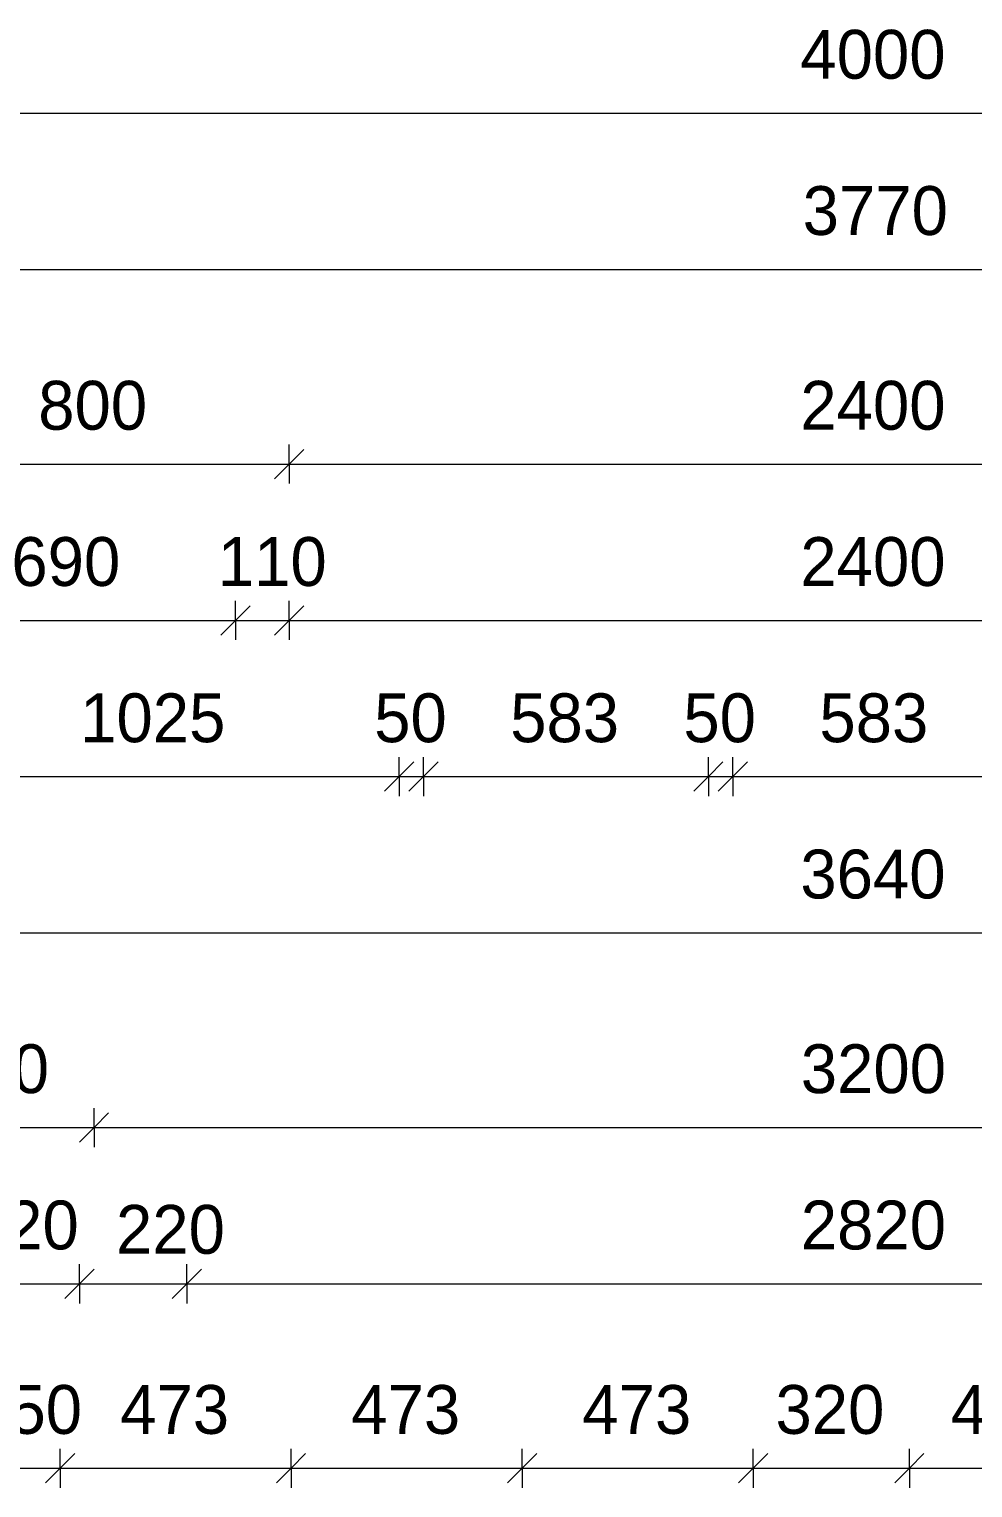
# Model space of a CAD drawing. Header units: millimetres. Extents: x -34201 to -21230, y 2346 to 10832.
# Drawn here: x -30183 to -28250, y 7845 to 10832 of the extents above; entities that cross this region are included whole.
import ezdxf

# ---------------------------------------------------------------- set-up
doc = ezdxf.new("R2010")
doc.units = ezdxf.units.MM
doc.layers.add('A-ANNO-DIMS', color=211, linetype='Continuous', lineweight=9)
doc.layers.add('A-ANNO-DIMS-40', color=211, linetype='Continuous', lineweight=9)
doc.styles.add('Nirmala UI Semilight', font='NirmalaS.ttf', dxfattribs={"height": 100})
doc.dimstyles.new('Diagonal_-_2_5mm_NI_UI', dxfattribs={"dimscale": 304.8, "dimtxt": 104.736395, "dimasz": 0.19685, "dimexe": 0.131234, "dimexo": 0.0625, "dimgap": 0.131234, "dimtad": 1, "dimdec": 4, "dimzin": 0, "dimdsep": 46, "dimtxsty": 'Nirmala UI Semilight', "dimblk1": 'OBLIQUE', "dimblk2": 'OBLIQUE', "dimsah": 1, "dimcen": 0.09, "dimazin": 0, "dimtfac": 1, "dimtdec": 4, "dimtix": 1, "dimtmove": 0, "dimatfit": 3, "dimfxl": 0.131234, "dimfxlon": 1, "dimtvp": 1, "dimtolj": 1, "dimtzin": 0, "dimarcsym": 2})
doc.dimstyles.new('Diagonal_-_2_5mm_NI_UI_2', dxfattribs={"dimscale": 304.8, "dimtxt": 104.736395, "dimasz": 0.19685, "dimexe": 0.131234, "dimexo": 0.0625, "dimgap": 0.131234, "dimtad": 1, "dimdec": 4, "dimzin": 0, "dimdsep": 46, "dimtxsty": 'Nirmala UI Semilight', "dimblk1": 'OBLIQUE', "dimblk2": 'OBLIQUE', "dimsah": 1, "dimcen": 0.09, "dimazin": 0, "dimtfac": 1, "dimtdec": 4, "dimtix": 1, "dimtmove": 2, "dimatfit": 3, "dimfxl": 0.131234, "dimfxlon": 1, "dimtvp": 1, "dimtolj": 1, "dimtzin": 0, "dimarcsym": 2})

# ---------------------------------------------------------------- blocks, each defined once
blk = doc.blocks.new('DIMBLOCK1-Elevation Front')
at = {"layer": 'A-ANNO-DIMS-40'}
for p, q in [((-30450.4, 10659.9), (-30450.4, 10699.9)), ((-26450.4, 10659.9), (-26450.4, 10699.9)), ((-30450.4, 10659.9), (-30420.4, 10689.9)), ((-26450.4, 10659.9), (-26420.4, 10689.9)), ((-30450.4, 10659.9), (-30480.4, 10629.9)), ((-30450.4, 10659.9), (-26450.4, 10659.9)), ((-30450.4, 10659.9), (-30450.4, 10619.9)), ((-26450.4, 10659.9), (-26480.4, 10629.9)), ((-26450.4, 10659.9), (-26450.4, 10619.9))]:
    blk.add_line(p, q, dxfattribs=at)
at = {"layer": 'A-ANNO-DIMS-40', "color": 0, "insert": (-28603.7, 10830.4), "char_height": 100, "width": 367.91, "attachment_point": 1, "line_spacing_factor": 1.142579, "style": 'Nirmala UI Semilight'}
blk.add_mtext('4000', dxfattribs=at)
blk = doc.blocks.new('_Oblique')
at = {"color": 0, "linetype": 'ByBlock', "lineweight": -2}
blk.add_line((-0.5, -0.5), (0.5, 0.5), dxfattribs=at)
blk = doc.blocks.new('DIMBLOCK4-Elevation Front')
at = {"layer": 'A-ANNO-DIMS-40'}
for p, q in [((-30335.4, 10339.9), (-30335.4, 10379.9)), ((-30335.4, 10339.9), (-30305.4, 10369.9)), ((-26565.4, 10339.9), (-26565.4, 10379.9)), ((-26565.4, 10339.9), (-26535.4, 10369.9)), ((-30335.4, 10339.9), (-30365.4, 10309.9)), ((-30335.4, 10339.9), (-26565.4, 10339.9)), ((-30335.4, 10339.9), (-30335.4, 10299.9)), ((-26565.4, 10339.9), (-26595.4, 10309.9)), ((-26565.4, 10339.9), (-26565.4, 10299.9))]:
    blk.add_line(p, q, dxfattribs=at)
at = {"layer": 'A-ANNO-DIMS-40', "color": 0, "insert": (-28598.9, 10510.4), "char_height": 100, "width": 356.485, "attachment_point": 1, "line_spacing_factor": 1.142579, "style": 'Nirmala UI Semilight'}
blk.add_mtext('3770', dxfattribs=at)
blk = doc.blocks.new('DIMBLOCK7-Elevation Front')
at = {"layer": 'A-ANNO-DIMS-40'}
for p, q in [((-30450.4, 9941.1), (-30450.4, 9981.1)), ((-29650.4, 9941.1), (-29650.4, 9981.1)), ((-30450.4, 9941.1), (-30420.4, 9971.1)), ((-29650.4, 9941.1), (-29620.4, 9971.1)), ((-30450.4, 9941.1), (-30480.4, 9911.1)), ((-30450.4, 9941.1), (-29650.4, 9941.1)), ((-30450.4, 9941.1), (-30450.4, 9901.1)), ((-29650.4, 9941.1), (-29680.4, 9911.1)), ((-29650.4, 9941.1), (-29650.4, 9901.1))]:
    blk.add_line(p, q, dxfattribs=at)
at = {"layer": 'A-ANNO-DIMS-40', "color": 0, "insert": (-30164.7, 10111.6), "char_height": 100, "width": 274.219, "attachment_point": 1, "line_spacing_factor": 1.142579, "style": 'Nirmala UI Semilight'}
blk.add_mtext('800', dxfattribs=at)
blk = doc.blocks.new('DIMBLOCK8-Elevation Front')
at = {"layer": 'A-ANNO-DIMS-40'}
for p, q in [((-29650.4, 9941.1), (-29650.4, 9981.1)), ((-27250.4, 9941.1), (-27250.4, 9981.1)), ((-29650.4, 9941.1), (-29620.4, 9971.1)), ((-27250.4, 9941.1), (-27220.4, 9971.1)), ((-29650.4, 9941.1), (-29680.4, 9911.1)), ((-29650.4, 9941.1), (-27250.4, 9941.1)), ((-29650.4, 9941.1), (-29650.4, 9901.1)), ((-27250.4, 9941.1), (-27280.4, 9911.1)), ((-27250.4, 9941.1), (-27250.4, 9901.1))]:
    blk.add_line(p, q, dxfattribs=at)
at = {"layer": 'A-ANNO-DIMS-40', "color": 0, "insert": (-28603.7, 10111.6), "char_height": 100, "width": 367.91, "attachment_point": 1, "line_spacing_factor": 1.142579, "style": 'Nirmala UI Semilight'}
blk.add_mtext('2400', dxfattribs=at)
blk = doc.blocks.new('DIMBLOCK10-Elevation Front')
at = {"layer": 'A-ANNO-DIMS-40'}
for p, q in [((-30450.4, 9621.1), (-30450.4, 9661.1)), ((-30450.4, 9621.1), (-30420.4, 9651.1)), ((-29760.4, 9621.1), (-29760.4, 9661.1)), ((-29760.4, 9621.1), (-29730.4, 9651.1)), ((-30450.4, 9621.1), (-30480.4, 9591.1)), ((-30450.4, 9621.1), (-29760.4, 9621.1)), ((-30450.4, 9621.1), (-30450.4, 9581.1)), ((-29760.4, 9621.1), (-29790.4, 9591.1)), ((-29760.4, 9621.1), (-29760.4, 9581.1))]:
    blk.add_line(p, q, dxfattribs=at)
at = {"layer": 'A-ANNO-DIMS-40', "color": 0, "insert": (-30219.7, 9791.6), "char_height": 100, "width": 274.219, "attachment_point": 1, "line_spacing_factor": 1.142579, "style": 'Nirmala UI Semilight'}
blk.add_mtext('690', dxfattribs=at)
blk = doc.blocks.new('DIMBLOCK11-Elevation Front')
at = {"layer": 'A-ANNO-DIMS-40'}
for p, q in [((-29760.4, 9621.1), (-29760.4, 9661.1)), ((-29760.4, 9621.1), (-29730.4, 9651.1)), ((-29650.4, 9621.1), (-29650.4, 9661.1)), ((-29650.4, 9621.1), (-29620.4, 9651.1)), ((-29760.4, 9621.1), (-29790.4, 9591.1)), ((-29760.4, 9621.1), (-29650.4, 9621.1)), ((-29760.4, 9621.1), (-29760.4, 9581.1)), ((-29650.4, 9621.1), (-29680.4, 9591.1)), ((-29650.4, 9621.1), (-29650.4, 9581.1))]:
    blk.add_line(p, q, dxfattribs=at)
at = {"layer": 'A-ANNO-DIMS-40', "color": 0, "insert": (-29796.8, 9791.6), "char_height": 100, "width": 219.375, "attachment_point": 1, "line_spacing_factor": 1.142579, "style": 'Nirmala UI Semilight'}
blk.add_mtext('110', dxfattribs=at)
blk = doc.blocks.new('DIMBLOCK12-Elevation Front')
at = {"layer": 'A-ANNO-DIMS-40'}
for p, q in [((-29650.4, 9621.1), (-29650.4, 9661.1)), ((-29650.4, 9621.1), (-29620.4, 9651.1)), ((-27250.4, 9621.1), (-27250.4, 9661.1)), ((-27250.4, 9621.1), (-27220.4, 9651.1)), ((-29650.4, 9621.1), (-29680.4, 9591.1)), ((-29650.4, 9621.1), (-27250.4, 9621.1)), ((-29650.4, 9621.1), (-29650.4, 9581.1)), ((-27250.4, 9621.1), (-27280.4, 9591.1)), ((-27250.4, 9621.1), (-27250.4, 9581.1))]:
    blk.add_line(p, q, dxfattribs=at)
at = {"layer": 'A-ANNO-DIMS-40', "color": 0, "insert": (-28603.7, 9791.6), "char_height": 100, "width": 367.91, "attachment_point": 1, "line_spacing_factor": 1.142579, "style": 'Nirmala UI Semilight'}
blk.add_mtext('2400', dxfattribs=at)
blk = doc.blocks.new('DIMBLOCK15-Elevation Front')
at = {"layer": 'A-ANNO-DIMS-40'}
for p, q in [((-30450.4, 8582.4), (-30450.4, 8622.4)), ((-30450.4, 8582.4), (-30420.4, 8612.4)), ((-30050.4, 8582.4), (-30050.4, 8622.4)), ((-30050.4, 8582.4), (-30020.4, 8612.4)), ((-30450.4, 8582.4), (-30480.4, 8552.4)), ((-30450.4, 8582.4), (-30050.4, 8582.4)), ((-30450.4, 8582.4), (-30450.4, 8542.4)), ((-30050.4, 8582.4), (-30080.4, 8552.4)), ((-30050.4, 8582.4), (-30050.4, 8542.4))]:
    blk.add_line(p, q, dxfattribs=at)
at = {"layer": 'A-ANNO-DIMS-40', "color": 0, "insert": (-30365.6, 8752.9), "char_height": 100, "width": 276.504, "attachment_point": 1, "line_spacing_factor": 1.142579, "style": 'Nirmala UI Semilight'}
blk.add_mtext('400', dxfattribs=at)
blk = doc.blocks.new('DIMBLOCK16-Elevation Front')
at = {"layer": 'A-ANNO-DIMS-40'}
for p, q in [((-30050.4, 8582.4), (-30050.4, 8622.4)), ((-30050.4, 8582.4), (-30020.4, 8612.4)), ((-26850.4, 8582.4), (-26850.4, 8622.4)), ((-26850.4, 8582.4), (-26820.4, 8612.4)), ((-30050.4, 8582.4), (-30080.4, 8552.4)), ((-30050.4, 8582.4), (-26850.4, 8582.4)), ((-30050.4, 8582.4), (-30050.4, 8542.4)), ((-26850.4, 8582.4), (-26880.4, 8552.4)), ((-26850.4, 8582.4), (-26850.4, 8542.4))]:
    blk.add_line(p, q, dxfattribs=at)
at = {"layer": 'A-ANNO-DIMS-40', "color": 0, "insert": (-28602.7, 8752.9), "char_height": 100, "width": 365.625, "attachment_point": 1, "line_spacing_factor": 1.142579, "style": 'Nirmala UI Semilight'}
blk.add_mtext('3200', dxfattribs=at)
blk = doc.blocks.new('DIMBLOCK19-Elevation Front')
at = {"layer": 'A-ANNO-DIMS-40'}
for p, q in [((-30300.5, 8262.4), (-30300.5, 8302.4)), ((-30300.5, 8262.4), (-30270.5, 8292.4)), ((-30080.4, 8262.4), (-30080.4, 8302.4)), ((-30080.4, 8262.4), (-30050.4, 8292.4)), ((-30300.5, 8262.4), (-30330.5, 8232.4)), ((-30300.5, 8262.4), (-30080.4, 8262.4)), ((-30300.5, 8262.4), (-30300.5, 8222.4)), ((-30080.4, 8262.4), (-30110.4, 8232.4)), ((-30080.4, 8262.4), (-30080.4, 8222.4))]:
    blk.add_line(p, q, dxfattribs=at)
at = {"layer": 'A-ANNO-DIMS-40', "color": 0, "insert": (-30304.7, 8432.9), "char_height": 100, "width": 274.219, "attachment_point": 1, "line_spacing_factor": 1.142579, "style": 'Nirmala UI Semilight'}
blk.add_mtext('220', dxfattribs=at)
blk = doc.blocks.new('DIMBLOCK20-Elevation Front')
at = {"layer": 'A-ANNO-DIMS-40'}
for p, q in [((-30080.4, 8262.4), (-30080.4, 8302.4)), ((-30080.4, 8262.4), (-30050.4, 8292.4)), ((-29860.4, 8262.4), (-29860.4, 8302.4)), ((-29860.4, 8262.4), (-29830.4, 8292.4)), ((-30080.4, 8262.4), (-30110.4, 8232.4)), ((-30080.4, 8262.4), (-29860.4, 8262.4)), ((-30080.4, 8262.4), (-30080.4, 8222.4)), ((-29860.4, 8262.4), (-29890.4, 8232.4)), ((-29860.4, 8262.4), (-29860.4, 8222.4))]:
    blk.add_line(p, q, dxfattribs=at)
at = {"layer": 'A-ANNO-DIMS-40', "color": 0, "insert": (-30005.4, 8423.9), "char_height": 100, "width": 274.219, "attachment_point": 1, "line_spacing_factor": 1.142579, "style": 'Nirmala UI Semilight'}
blk.add_mtext('220', dxfattribs=at)
blk = doc.blocks.new('DIMBLOCK21-Elevation Front')
at = {"layer": 'A-ANNO-DIMS-40'}
for p, q in [((-29860.4, 8262.4), (-29860.4, 8302.4)), ((-29860.4, 8262.4), (-29830.4, 8292.4)), ((-27040.4, 8262.4), (-27040.4, 8302.4)), ((-27040.4, 8262.4), (-27010.4, 8292.4)), ((-29860.4, 8262.4), (-29890.4, 8232.4)), ((-29860.4, 8262.4), (-27040.4, 8262.4)), ((-29860.4, 8262.4), (-29860.4, 8222.4)), ((-27040.4, 8262.4), (-27070.4, 8232.4)), ((-27040.4, 8262.4), (-27040.4, 8222.4))]:
    blk.add_line(p, q, dxfattribs=at)
at = {"layer": 'A-ANNO-DIMS-40', "color": 0, "insert": (-28602.7, 8432.9), "char_height": 100, "width": 365.625, "attachment_point": 1, "line_spacing_factor": 1.142579, "style": 'Nirmala UI Semilight'}
blk.add_mtext('2820', dxfattribs=at)
blk = doc.blocks.new('DIMBLOCK60-Elevation Front')
at = {"layer": 'A-ANNO-DIMS-40'}
for p, q in [((-30270.4, 8981.1), (-30270.4, 9021.1)), ((-30270.4, 8981.1), (-30240.4, 9011.1)), ((-26630.4, 8981.1), (-26630.4, 9021.1)), ((-26630.4, 8981.1), (-26600.4, 9011.1)), ((-30270.4, 8981.1), (-30300.4, 8951.1)), ((-30270.4, 8981.1), (-26630.4, 8981.1)), ((-30270.4, 8981.1), (-30270.4, 8941.1)), ((-26630.4, 8981.1), (-26660.4, 8951.1)), ((-26630.4, 8981.1), (-26630.4, 8941.1))]:
    blk.add_line(p, q, dxfattribs=at)
at = {"layer": 'A-ANNO-DIMS-40', "color": 0, "insert": (-28603.7, 9151.6), "char_height": 100, "width": 367.91, "attachment_point": 1, "line_spacing_factor": 1.142579, "style": 'Nirmala UI Semilight'}
blk.add_mtext('3640', dxfattribs=at)
blk = doc.blocks.new('DIMBLOCK68-Elevation Front')
at = {"layer": 'A-ANNO-DIMS-40'}
for p, q in [((-30270.4, 7884.6), (-30270.4, 7924.6)), ((-30120, 7884.6), (-30120, 7924.6)), ((-30270.4, 7884.6), (-30240.4, 7914.6)), ((-30120, 7884.6), (-30090, 7914.6)), ((-30270.4, 7884.6), (-30300.4, 7854.6)), ((-30270.4, 7884.6), (-30120, 7884.6)), ((-30270.4, 7884.6), (-30270.4, 7844.6)), ((-30120, 7884.6), (-30150, 7854.6)), ((-30120, 7884.6), (-30120, 7844.6))]:
    blk.add_line(p, q, dxfattribs=at)
at = {"layer": 'A-ANNO-DIMS-40', "color": 0, "insert": (-30298, 8055.1), "char_height": 100, "width": 246.797, "attachment_point": 1, "line_spacing_factor": 1.142579, "style": 'Nirmala UI Semilight'}
blk.add_mtext('150', dxfattribs=at)
blk = doc.blocks.new('DIMBLOCK69-Elevation Front')
at = {"layer": 'A-ANNO-DIMS-40'}
for p, q in [((-30120, 7884.6), (-30120, 7924.6)), ((-29646.9, 7884.6), (-29646.9, 7924.6)), ((-30120, 7884.6), (-30090, 7914.6)), ((-29646.9, 7884.6), (-29616.9, 7914.6)), ((-30120, 7884.6), (-30150, 7854.6)), ((-30120, 7884.6), (-29646.9, 7884.6)), ((-30120, 7884.6), (-30120, 7844.6)), ((-29646.9, 7884.6), (-29676.9, 7854.6)), ((-29646.9, 7884.6), (-29646.9, 7844.6))]:
    blk.add_line(p, q, dxfattribs=at)
at = {"layer": 'A-ANNO-DIMS-40', "color": 0, "insert": (-29996.8, 8055.1), "char_height": 100, "width": 271.934, "attachment_point": 1, "line_spacing_factor": 1.142579, "style": 'Nirmala UI Semilight'}
blk.add_mtext('473', dxfattribs=at)
blk = doc.blocks.new('DIMBLOCK70-Elevation Front')
at = {"layer": 'A-ANNO-DIMS-40'}
for p, q in [((-29646.9, 7884.6), (-29646.9, 7924.6)), ((-29173.6, 7884.6), (-29173.6, 7924.6)), ((-29646.9, 7884.6), (-29616.9, 7914.6)), ((-29173.6, 7884.6), (-29143.6, 7914.6)), ((-29646.9, 7884.6), (-29676.9, 7854.6)), ((-29646.9, 7884.6), (-29173.6, 7884.6)), ((-29646.9, 7884.6), (-29646.9, 7844.6)), ((-29173.6, 7884.6), (-29203.6, 7854.6)), ((-29173.6, 7884.6), (-29173.6, 7844.6))]:
    blk.add_line(p, q, dxfattribs=at)
at = {"layer": 'A-ANNO-DIMS-40', "color": 0, "insert": (-29523.5, 8055.1), "char_height": 100, "width": 271.934, "attachment_point": 1, "line_spacing_factor": 1.142579, "style": 'Nirmala UI Semilight'}
blk.add_mtext('473', dxfattribs=at)
blk = doc.blocks.new('DIMBLOCK71-Elevation Front')
at = {"layer": 'A-ANNO-DIMS-40'}
for p, q in [((-29173.6, 7884.6), (-29173.6, 7924.6)), ((-28700.2, 7884.6), (-28700.2, 7924.6)), ((-29173.6, 7884.6), (-29143.6, 7914.6)), ((-28700.2, 7884.6), (-28670.2, 7914.6)), ((-29173.6, 7884.6), (-29203.6, 7854.6)), ((-29173.6, 7884.6), (-28700.2, 7884.6)), ((-29173.6, 7884.6), (-29173.6, 7844.6)), ((-28700.2, 7884.6), (-28730.2, 7854.6)), ((-28700.2, 7884.6), (-28700.2, 7844.6))]:
    blk.add_line(p, q, dxfattribs=at)
at = {"layer": 'A-ANNO-DIMS-40', "color": 0, "insert": (-29050.2, 8055.1), "char_height": 100, "width": 271.934, "attachment_point": 1, "line_spacing_factor": 1.142579, "style": 'Nirmala UI Semilight'}
blk.add_mtext('473', dxfattribs=at)
blk = doc.blocks.new('DIMBLOCK72-Elevation Front')
at = {"layer": 'A-ANNO-DIMS-40'}
for p, q in [((-28700.2, 7884.6), (-28700.2, 7924.6)), ((-28380.4, 7884.6), (-28380.4, 7924.6)), ((-28700.2, 7884.6), (-28670.2, 7914.6)), ((-28380.4, 7884.6), (-28350.4, 7914.6)), ((-28700.2, 7884.6), (-28730.2, 7854.6)), ((-28700.2, 7884.6), (-28380.4, 7884.6)), ((-28700.2, 7884.6), (-28700.2, 7844.6)), ((-28380.4, 7884.6), (-28410.4, 7854.6)), ((-28380.4, 7884.6), (-28380.4, 7844.6))]:
    blk.add_line(p, q, dxfattribs=at)
at = {"layer": 'A-ANNO-DIMS-40', "color": 0, "insert": (-28654.6, 8055.1), "char_height": 100, "width": 274.219, "attachment_point": 1, "line_spacing_factor": 1.142579, "style": 'Nirmala UI Semilight'}
blk.add_mtext('320', dxfattribs=at)
blk = doc.blocks.new('DIMBLOCK73-Elevation Front')
at = {"layer": 'A-ANNO-DIMS-40'}
for p, q in [((-28380.4, 7884.6), (-28380.4, 7924.6)), ((-27980.4, 7884.6), (-27980.4, 7924.6)), ((-28380.4, 7884.6), (-28350.4, 7914.6)), ((-27980.4, 7884.6), (-27950.4, 7914.6)), ((-28380.4, 7884.6), (-28410.4, 7854.6)), ((-28380.4, 7884.6), (-27980.4, 7884.6)), ((-28380.4, 7884.6), (-28380.4, 7844.6)), ((-27980.4, 7884.6), (-28010.4, 7854.6)), ((-27980.4, 7884.6), (-27980.4, 7844.6))]:
    blk.add_line(p, q, dxfattribs=at)
at = {"layer": 'A-ANNO-DIMS-40', "color": 0, "insert": (-28295.6, 8055.1), "char_height": 100, "width": 276.504, "attachment_point": 1, "line_spacing_factor": 1.142579, "style": 'Nirmala UI Semilight'}
blk.add_mtext('400', dxfattribs=at)
blk = doc.blocks.new('DIMBLOCK83-Elevation Front')
at = {"layer": 'A-ANNO-DIMS-40'}
for p, q in [((-30450.4, 9301.1), (-30450.4, 9341.1)), ((-30450.4, 9301.1), (-30420.4, 9331.1)), ((-29425.4, 9301.1), (-29425.4, 9341.1)), ((-29425.4, 9301.1), (-29395.4, 9331.1)), ((-30450.4, 9301.1), (-30480.4, 9271.1)), ((-30450.4, 9301.1), (-29425.4, 9301.1)), ((-30450.4, 9301.1), (-30450.4, 9261.1)), ((-29425.4, 9301.1), (-29455.4, 9271.1)), ((-29425.4, 9301.1), (-29425.4, 9261.1))]:
    blk.add_line(p, q, dxfattribs=at)
at = {"layer": 'A-ANNO-DIMS-40', "color": 0, "insert": (-30078.8, 9471.6), "char_height": 100, "width": 338.203, "attachment_point": 1, "line_spacing_factor": 1.142579, "style": 'Nirmala UI Semilight'}
blk.add_mtext('1025', dxfattribs=at)
blk = doc.blocks.new('DIMBLOCK84-Elevation Front')
at = {"layer": 'A-ANNO-DIMS-40'}
for p, q in [((-29425.4, 9301.1), (-29425.4, 9341.1)), ((-29425.4, 9301.1), (-29395.4, 9331.1)), ((-29375.4, 9301.1), (-29375.4, 9341.1)), ((-29375.4, 9301.1), (-29345.4, 9331.1)), ((-29425.4, 9301.1), (-29455.4, 9271.1)), ((-29425.4, 9301.1), (-29375.4, 9301.1)), ((-29425.4, 9301.1), (-29425.4, 9261.1)), ((-29375.4, 9301.1), (-29405.4, 9271.1)), ((-29375.4, 9301.1), (-29375.4, 9261.1))]:
    blk.add_line(p, q, dxfattribs=at)
at = {"layer": 'A-ANNO-DIMS-40', "color": 0, "insert": (-29476.6, 9471.6), "char_height": 100, "width": 182.813, "attachment_point": 1, "line_spacing_factor": 1.142579, "style": 'Nirmala UI Semilight'}
blk.add_mtext('50', dxfattribs=at)
blk = doc.blocks.new('DIMBLOCK85-Elevation Front')
at = {"layer": 'A-ANNO-DIMS-40'}
for p, q in [((-29375.4, 9301.1), (-29375.4, 9341.1)), ((-29375.4, 9301.1), (-29345.4, 9331.1)), ((-28792.1, 9301.1), (-28792.1, 9341.1)), ((-28792.1, 9301.1), (-28762.1, 9331.1)), ((-29375.4, 9301.1), (-29405.4, 9271.1)), ((-29375.4, 9301.1), (-28792.1, 9301.1)), ((-29375.4, 9301.1), (-29375.4, 9261.1)), ((-28792.1, 9301.1), (-28822.1, 9271.1)), ((-28792.1, 9301.1), (-28792.1, 9261.1))]:
    blk.add_line(p, q, dxfattribs=at)
at = {"layer": 'A-ANNO-DIMS-40', "color": 0, "insert": (-29198, 9471.6), "char_height": 100, "width": 274.219, "attachment_point": 1, "line_spacing_factor": 1.142579, "style": 'Nirmala UI Semilight'}
blk.add_mtext('583', dxfattribs=at)
blk = doc.blocks.new('DIMBLOCK86-Elevation Front')
at = {"layer": 'A-ANNO-DIMS-40'}
for p, q in [((-28792.1, 9301.1), (-28792.1, 9341.1)), ((-28792.1, 9301.1), (-28762.1, 9331.1)), ((-28742.1, 9301.1), (-28742.1, 9341.1)), ((-28742.1, 9301.1), (-28712.1, 9331.1)), ((-28792.1, 9301.1), (-28822.1, 9271.1)), ((-28792.1, 9301.1), (-28742.1, 9301.1)), ((-28792.1, 9301.1), (-28792.1, 9261.1)), ((-28742.1, 9301.1), (-28772.1, 9271.1)), ((-28742.1, 9301.1), (-28742.1, 9261.1))]:
    blk.add_line(p, q, dxfattribs=at)
at = {"layer": 'A-ANNO-DIMS-40', "color": 0, "insert": (-28843.3, 9471.6), "char_height": 100, "width": 182.813, "attachment_point": 1, "line_spacing_factor": 1.142579, "style": 'Nirmala UI Semilight'}
blk.add_mtext('50', dxfattribs=at)
blk = doc.blocks.new('DIMBLOCK87-Elevation Front')
at = {"layer": 'A-ANNO-DIMS-40'}
for p, q in [((-28742.1, 9301.1), (-28742.1, 9341.1)), ((-28742.1, 9301.1), (-28712.1, 9331.1)), ((-28158.7, 9301.1), (-28158.7, 9341.1)), ((-28158.7, 9301.1), (-28128.7, 9331.1)), ((-28742.1, 9301.1), (-28772.1, 9271.1)), ((-28742.1, 9301.1), (-28158.7, 9301.1)), ((-28742.1, 9301.1), (-28742.1, 9261.1)), ((-28158.7, 9301.1), (-28188.7, 9271.1)), ((-28158.7, 9301.1), (-28158.7, 9261.1))]:
    blk.add_line(p, q, dxfattribs=at)
at = {"layer": 'A-ANNO-DIMS-40', "color": 0, "insert": (-28564.7, 9471.6), "char_height": 100, "width": 274.219, "attachment_point": 1, "line_spacing_factor": 1.142579, "style": 'Nirmala UI Semilight'}
blk.add_mtext('583', dxfattribs=at)

msp = doc.modelspace()

# ---------------------------------------------------------------- dimensions: what is measured, and where the dimension line sits
at = {"layer": 'A-ANNO-DIMS'}
for base, p1, p2, override, picture, middle in [((-26450.39395, 10659.88229), (-30450.39395, 10619.88229), (-26450.39395, 10619.88229), {"dimpost": '<>', "dimfxl": 4000}, 'DIMBLOCK1-Elevation Front', (-28450.39395, 10751.55593)), ((-26565.39395, 10339.88229), (-30335.39395, 10299.88229), (-26565.39395, 10299.88229), {"dimpost": '<>', "dimfxl": 3770}, 'DIMBLOCK4-Elevation Front', (-28450.39395, 10431.5908)), ((-29650.39395, 9941.13229), (-30450.39395, 9901.13229), (-29650.39395, 9901.13229), {"dimpost": '<>', "dimfxl": 800}, 'DIMBLOCK7-Elevation Front', (-30050.39395, 10032.80593)), ((-27250.39395, 9941.13229), (-29650.39395, 9901.13229), (-27250.39395, 9901.13229), {"dimpost": '<>', "dimfxl": 2400}, 'DIMBLOCK8-Elevation Front', (-28450.39395, 10032.80593)), ((-29760.39395, 9621.13229), (-30450.39395, 9581.13229), (-29760.39395, 9581.13229), {"dimpost": '<>', "dimfxl": 690}, 'DIMBLOCK10-Elevation Front', (-30105.39395, 9712.8408)), ((-29650.39395, 9621.13229), (-29760.39395, 9581.13229), (-29650.39395, 9581.13229), {"dimpost": '<>', "dimfxl": 110}, 'DIMBLOCK11-Elevation Front', (-29705.39395, 9713.08487)), ((-27250.39395, 9621.13229), (-29650.39395, 9581.13229), (-27250.39395, 9581.13229), {"dimpost": '<>', "dimfxl": 2400}, 'DIMBLOCK12-Elevation Front', (-28450.39395, 9712.80593)), ((-29425.39395, 9301.13229), (-30450.39395, 9261.13229), (-29425.39395, 9261.13229), {"dimpost": '<>', "dimfxl": 1025}, 'DIMBLOCK83-Elevation Front', (-29937.89395, 9393.08487)), ((-29375.39395, 9301.13229), (-29425.39395, 9261.13229), (-29375.39395, 9261.13229), {"dimpost": '<>', "dimfxl": 50}, 'DIMBLOCK84-Elevation Front', (-29400.39395, 9392.80593)), ((-28792.09395, 9301.13229), (-29375.39395, 9261.13229), (-28792.09395, 9261.13229), {"dimpost": '<>', "dimfxl": 583.3}, 'DIMBLOCK85-Elevation Front', (-29083.74395, 9392.8408)), ((-28742.09395, 9301.13229), (-28792.09395, 9261.13229), (-28742.09395, 9261.13229), {"dimpost": '<>', "dimfxl": 50}, 'DIMBLOCK86-Elevation Front', (-28767.09395, 9392.80593)), ((-28158.69395, 9301.13229), (-28742.09395, 9261.13229), (-28158.69395, 9261.13229), {"dimpost": '<>', "dimfxl": 583.4}, 'DIMBLOCK87-Elevation Front', (-28450.39395, 9392.8408)), ((-26630.39395, 8981.13229), (-30270.39395, 8941.13229), (-26630.39395, 8941.13229), {"dimpost": '<>', "dimfxl": 3640}, 'DIMBLOCK60-Elevation Front', (-28450.39395, 9072.8408)), ((-30050.39395, 8582.38229), (-30450.39395, 8542.38229), (-30050.39395, 8542.38229), {"dimpost": '<>', "dimfxl": 400}, 'DIMBLOCK15-Elevation Front', (-30250.39395, 8674.05593)), ((-26850.39395, 8582.38229), (-30050.39395, 8542.38229), (-26850.39395, 8542.38229), {"dimpost": '<>', "dimfxl": 3200}, 'DIMBLOCK16-Elevation Front', (-28450.39395, 8674.0908)), ((-30080.39395, 8262.38229), (-30300.52294, 8222.38229), (-30080.39395, 8222.38229), {"dimpost": '<>', "dimfxl": 220.128989}, 'DIMBLOCK19-Elevation Front', (-30190.45844, 8354.05593)), ((-27040.39395, 8262.38229), (-29860.39395, 8222.38229), (-27040.39395, 8222.38229), {"dimpost": '<>', "dimfxl": 2820}, 'DIMBLOCK21-Elevation Front', (-28450.39395, 8354.05593)), ((-30120.00099, 7884.59784), (-30270.39395, 7844.59784), (-30120.00099, 7844.59784), {"dimpost": '<>', "dimfxl": 150.392955}, 'DIMBLOCK68-Elevation Front', (-30195.19747, 7976.55042)), ((-29646.8997, 7884.59784), (-30120.00099, 7844.59784), (-29646.8997, 7844.59784), {"dimpost": '<>', "dimfxl": 473.101289}, 'DIMBLOCK69-Elevation Front', (-29883.45035, 7976.30635)), ((-29173.56637, 7884.59784), (-29646.8997, 7844.59784), (-29173.56637, 7844.59784), {"dimpost": '<>', "dimfxl": 473.333333}, 'DIMBLOCK70-Elevation Front', (-29410.23304, 7976.30635)), ((-28700.23304, 7884.59784), (-29173.56637, 7844.59784), (-28700.23304, 7844.59784), {"dimpost": '<>', "dimfxl": 473.333333}, 'DIMBLOCK71-Elevation Front', (-28936.8997, 7976.30635)), ((-28380.39395, 7884.59784), (-28700.23304, 7844.59784), (-28380.39395, 7844.59784), {"dimpost": '<>', "dimfxl": 319.839089}, 'DIMBLOCK72-Elevation Front', (-28540.31349, 7976.30635)), ((-27980.39395, 7884.59784), (-28380.39395, 7844.59784), (-27980.39395, 7844.59784), {"dimpost": '<>', "dimfxl": 400}, 'DIMBLOCK73-Elevation Front', (-28180.39395, 7976.27148))]:
    dim = msp.add_linear_dim(base=base, p1=p1, p2=p2, dimstyle='Diagonal_-_2_5mm_NI_UI', override=override, dxfattribs=at)
    dim.commit()
    dim.dimension.update_dxf_attribs({"geometry": picture, "text_midpoint": middle})
dim = msp.add_linear_dim(base=(-29860.39395, 8262.38229), p1=(-30080.39395, 8222.38229), p2=(-29860.39395, 8222.38229), dimstyle='Diagonal_-_2_5mm_NI_UI_2', override={"dimpost": '<>', "dimfxl": 220}, dxfattribs=at)
dim.commit()
dim.dimension.update_dxf_attribs({"geometry": 'DIMBLOCK20-Elevation Front', "text_midpoint": (-29868.26982, 8357.20308), "dimtype": 160})

doc.saveas('drawing.dxf')
